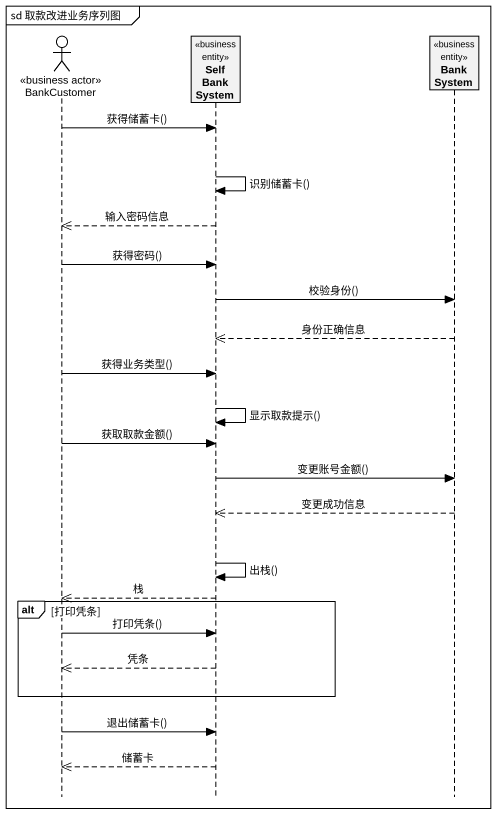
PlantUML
@startuml
mainframe sd 取款改进业务序列图
hide footbox
actor BankCustomer <<business actor>>
participant SelfBankSystem <<business entity>>
participant BankSystem <<business entity>>

BankCustomer -> SelfBankSystem : 获得储蓄卡()
SelfBankSystem -> SelfBankSystem : 识别储蓄卡()
SelfBankSystem -->> BankCustomer : 输入密码信息
BankCustomer -> SelfBankSystem : 获得密码()
SelfBankSystem -> BankSystem : 校验身份()
BankSystem -->> SelfBankSystem : 身份正确信息
BankCustomer -> SelfBankSystem : 获得业务类型()
SelfBankSystem -> SelfBankSystem : 显示取款提示()
BankCustomer -> SelfBankSystem : 获取取款金额()
SelfBankSystem -> BankSystem : 变更账号金额()
BankSystem -->> SelfBankSystem : 变更成功信息
SelfBankSystem -> SelfBankSystem : 出栈()
SelfBankSystem -->> BankCustomer : 栈
alt 打印凭条
  BankCustomer -> SelfBankSystem : 打印凭条()
  SelfBankSystem -->> BankCustomer : 凭条
end
BankCustomer -> SelfBankSystem : 退出储蓄卡()
SelfBankSystem -->> BankCustomer : 储蓄卡
@enduml
